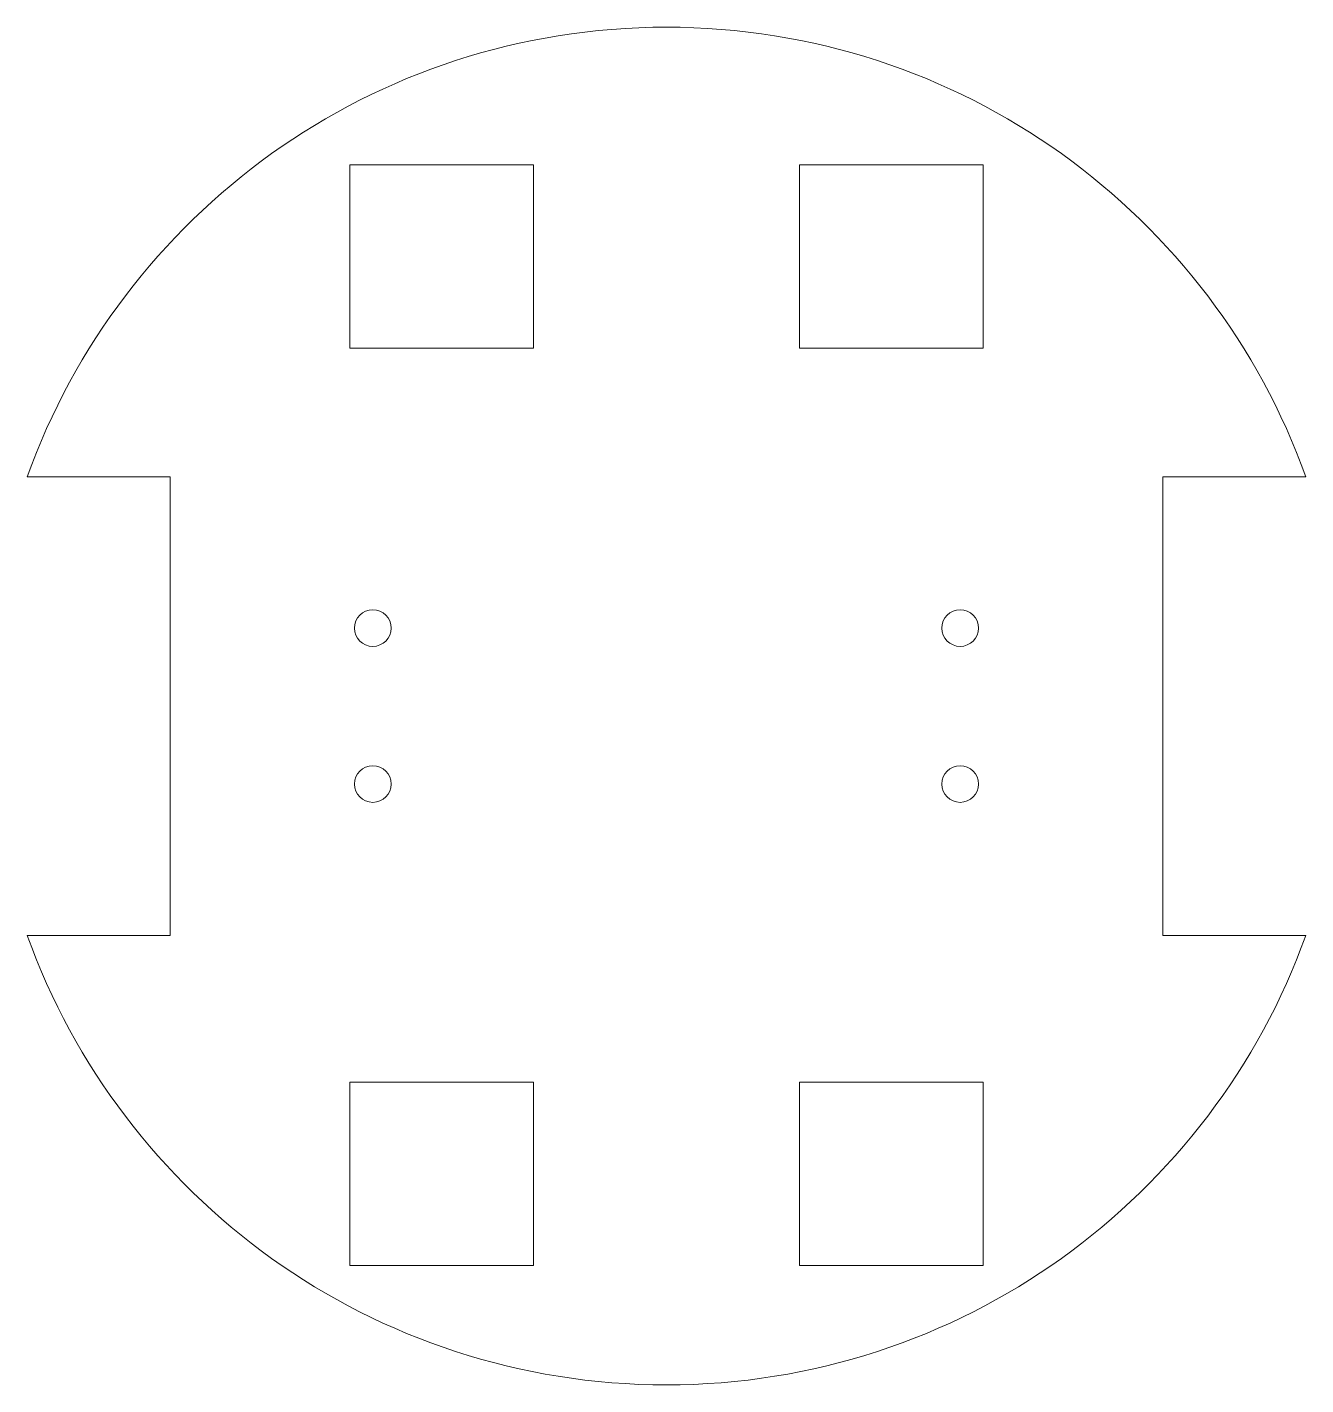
# Model space of a CAD drawing. Header units: inches. Extents: x 2 to 142, y -150 to -2.
import ezdxf

# ---------------------------------------------------------------- set-up
doc = ezdxf.new("R2010")
doc.units = ezdxf.units.IN
doc.header["$MEASUREMENT"] = 0
doc.layers.add('Layer 1', color=7, linetype='Continuous')

msp = doc.modelspace()

# ---------------------------------------------------------------- linework, layer by layer
at = {"layer": 'Layer 1', "lineweight": 0}
for points in [[(57.39, -36.53), (37.39, -36.53), (37.39, -16.53), (57.39, -16.53), (57.39, -36.53)], [(106.39, -36.53), (86.39, -36.53), (86.39, -16.53), (106.39, -16.53), (106.39, -36.53)], [(57.39, -136.53), (37.39, -136.53), (37.39, -116.53), (57.39, -116.53), (57.39, -136.53)], [(106.39, -136.53), (86.39, -136.53), (86.39, -116.53), (106.39, -116.53), (106.39, -136.53)]]:
    msp.add_lwpolyline(points, dxfattribs=at)
for points, knots in [([(125.99, -50.53), (125.99, -50.53), (141.56, -50.53), (141.56, -50.53), (131.31, -21.96), (103.99, -1.53), (71.89, -1.53), (39.8, -1.53), (12.48, -21.96), (2.23, -50.53), (2.23, -50.53), (17.8, -50.53), (17.8, -50.53), (17.8, -50.53), (17.8, -100.53), (17.8, -100.53), (17.8, -100.53), (2.23, -100.53), (2.23, -100.53), (12.48, -129.09), (39.8, -149.53), (71.89, -149.53), (103.99, -149.53), (131.31, -129.09), (141.56, -100.53), (141.56, -100.53), (125.99, -100.53), (125.99, -100.53), (125.99, -100.53), (125.99, -50.53), (125.99, -50.53)], [0, 0, 0, 0, 1, 1, 1, 2, 2, 2, 3, 3, 3, 4, 4, 4, 5, 5, 5, 6, 6, 6, 7, 7, 7, 8, 8, 8, 9, 9, 9, 10, 10, 10, 10]), ([(37.89, -67.03), (37.89, -65.92), (38.79, -65.03), (39.89, -65.03), (41, -65.03), (41.89, -65.92), (41.89, -67.03), (41.89, -68.13), (41, -69.03), (39.89, -69.03), (38.79, -69.03), (37.89, -68.13), (37.89, -67.03)], [0, 0, 0, 0, 1, 1, 1, 2, 2, 2, 3, 3, 3, 4, 4, 4, 4]), ([(101.89, -67.03), (101.89, -65.92), (102.79, -65.03), (103.89, -65.03), (105, -65.03), (105.89, -65.92), (105.89, -67.03), (105.89, -68.13), (105, -69.03), (103.89, -69.03), (102.79, -69.03), (101.89, -68.13), (101.89, -67.03)], [0, 0, 0, 0, 1, 1, 1, 2, 2, 2, 3, 3, 3, 4, 4, 4, 4]), ([(39.89, -82.03), (41, -82.03), (41.89, -82.92), (41.89, -84.03), (41.89, -85.13), (41, -86.03), (39.89, -86.03), (38.79, -86.03), (37.89, -85.13), (37.89, -84.03), (37.89, -82.92), (38.79, -82.03), (39.89, -82.03)], [0, 0, 0, 0, 1, 1, 1, 2, 2, 2, 3, 3, 3, 4, 4, 4, 4]), ([(103.89, -82.03), (105, -82.03), (105.89, -82.92), (105.89, -84.03), (105.89, -85.13), (105, -86.03), (103.89, -86.03), (102.79, -86.03), (101.89, -85.13), (101.89, -84.03), (101.89, -82.92), (102.79, -82.03), (103.89, -82.03)], [0, 0, 0, 0, 1, 1, 1, 2, 2, 2, 3, 3, 3, 4, 4, 4, 4])]:
    msp.add_open_spline(points, degree=3, knots=knots, dxfattribs=at)

doc.saveas('drawing.dxf')
